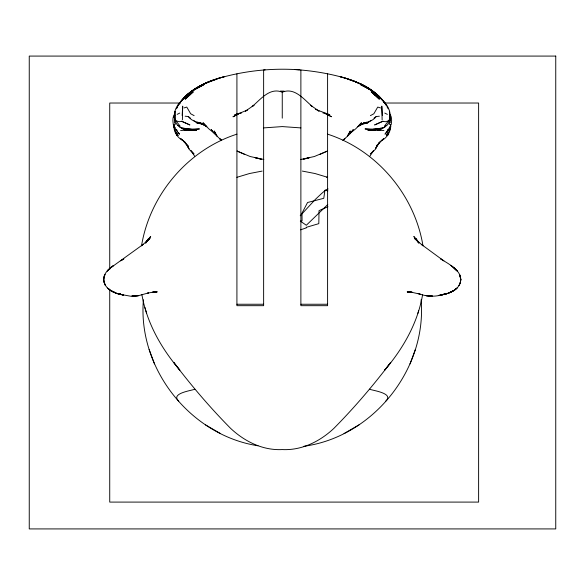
<?xml version="1.0" encoding="UTF-8"?>
<svg xmlns="http://www.w3.org/2000/svg" width="585" height="585" viewBox="0 0 585 585"><rect width="100%" height="100%" fill="white"/><g stroke="black" fill="none" stroke-linecap="round" stroke-linejoin="round"><path stroke-width="0.88" d="M390.019 114.419C392.213 117.373 391.672 121.263 391.197 124.663L389.018 124.152L390.041 122.389L390.122 115.23M182.147 115.508L182.71 106.141L182.381 119.888M382.129 119.888L381.8 106.141L382.363 115.508M143.42 299.791C137.526 368.214 190.037 435.269 257.985 445.77M383.563 138.82L381.566 140.597C387.16 137.804 390.641 131.837 390.765 125.643L388.849 128.495M180.948 138.82L182.951 140.597C177.409 137.738 173.233 131.464 174.081 125.11M141.526 245.868C149.848 194.951 187.653 150.023 236.918 134.155M422.619 294.577C417.778 322.891 403.138 348.536 384.652 370.181L390.721 362.459C373.193 385.581 354.313 407.745 333.896 428.366C319.966 441.448 301.743 450.574 282.255 449.572C262.775 450.574 244.552 441.448 230.614 428.366C210.198 407.745 191.317 385.581 173.796 362.459L179.866 370.181C161.372 348.536 146.74 322.891 141.892 294.577M303.907 446.282C372.989 436.871 427.123 369.201 421.09 299.791M388.418 132.729L387.694 135.296L388.411 133.248M417.88 313.326L418.611 310.862M390.429 125.11L390.663 126.799L389.347 130.981L386.378 135.661L387.935 132.437M174.162 117.227L174.703 115.559M173.935 117.636L174.739 115.274M410.034 363.928L415.387 349.428M459.057 285.582L460.227 282.694C458.808 287.9 453.938 290.979 449.17 292.734L454.077 290.445L456.987 288.112L454.077 290.445L456.19 288.559C452.22 292.588 446.384 294.087 440.98 295.045M389.354 120.086L389.815 118.916M176.736 129.322L176.158 130.323L179.507 134.199L178.549 132.773M459.13 285.392C465.799 272.244 449.609 264.639 440.629 258.863L443.898 260.866M389.105 130.024L390.663 126.799M377.281 145.446L375.351 149.365L370.517 153.928L373.552 150.681L369.925 156.093M387.884 129.921L385.01 134.199L388.352 130.323L390.765 125.643M376.798 146.265L375.504 148.663L379.263 142.901L376.323 146.031L381.215 141.182M177.599 106.558L176.312 108.81L177.789 106.594M178.462 105.059C184.209 95.26 194.125 88.642 204.158 83.809L195.558 88.474L187.266 94.668C197.81 85.585 210.827 79.984 224.252 76.745L218.008 78.492C244.325 70.785 272.04 67.823 299.403 69.842M389.873 117.739L390.136 120.415L389.603 121.344L390.041 122.389M174.491 114.419C172.297 117.373 172.838 121.263 173.321 124.663L175.493 124.152L174.469 122.389L174.915 121.344L174.374 120.415L175.39 120.671M145.694 243.221L148.539 238.629L145.906 242.782L150.696 236.494L145.307 242.76L150.067 238.373L141.965 245.356L143.245 244.34L110.901 267.645L113.651 265.444C108.086 269.049 101.965 275.052 104.145 282.358L103.699 279.608L104.964 274.394C100.722 282.292 107.742 290.716 115.34 292.734L110.433 290.445L107.53 288.112L110.031 290.189M180.48 102.214L179.324 103.56L185.672 96.137L192.597 90.675L185.672 96.137L183.361 98.836M300.229 215.777L315.359 199.383L321.567 193.555L325.399 190.293L327.892 190.871M109.161 269.115L107.413 270.862L110.609 267.784M327.775 204.523L306.321 225.262L300.317 221.086M182.22 99.969L186.052 96.342M187.96 94.536C195.953 87.889 205.108 82.156 215.339 79.714M379.38 116.196L376.199 116.561C372.696 121.395 366.861 122.104 361.654 123.91M342.934 140.429L349.823 133.987L353.303 129.607L350.415 133.088L355.738 128.81L361.479 122.733L357.654 126.85L364.17 122.74L358.546 126.002L366.751 122.163M383.643 138.769L378.846 142.623M383.643 127.705C393.369 122.433 391.35 108.62 383.972 102.068L386.722 105.629C376.572 89.776 357.925 81.308 340.265 76.745L346.51 78.492C329.757 73.527 312.368 70.705 294.95 69.549M360.645 124.561L367.57 122.989L371.168 120.313M374.042 118.17L376.199 116.561M343.132 139.976L344.858 138.711L343.358 139.705M179.756 113.059L177.145 114.375M253.985 105.256L252.15 106.55C260.493 99.574 269.824 87.004 282.255 92.211C294.686 87.004 304.017 99.574 312.368 106.55L310.525 105.256M253.846 105.329L245.407 111.143L246.885 110.47M386.89 125.358L384.455 126.082L389.522 119.589L389.544 111.326L389.522 119.589L388.725 120.773L385.398 121.738L382.868 121.278L374.729 124.905L382.868 121.278M385.252 126.601L379.979 130.038L367.877 130.36L375.658 130.155M121.175 260.53L123.881 258.863L120.612 260.866M344.024 433.565L359 424.885M385.8 401.083C394.195 393.274 373.31 390.67 369.413 389.186M370.393 115.64L373.859 113.761L377.727 107.062L380.506 107.94M319.82 154.433L327.468 151.04L314.313 156.531L300.683 159.486M327.922 206.717L319.022 210.644L318.818 223.645L306.189 227.368M328.083 188.94L324.916 190.315L323.776 198.3L307.534 202.52L301.992 213.167L302.072 220.925L300.485 221.32M410.158 291.476L407.869 292.449L409.807 291.63M247.63 109.943L239.66 113.227L233.093 116.759L239.66 113.227L234.746 114.733L241.568 112.949M300.58 229.832L306.408 227.843M213.569 80.291C199.873 85.11 185.555 92.818 177.796 105.629L180.56 102.09C173.138 108.613 171.149 122.44 180.867 127.705M184.004 107.94L186.783 107.062L190.659 113.761L194.125 115.64M326.613 177.153L327.534 177.357M194.863 389.252C190.959 390.67 170.293 393.398 178.71 401.083M236.874 177.321L249.481 173.533L262.146 171.083M389.12 120.671L390.136 120.415M377.493 128.934L375.029 129.534L368.93 129.468L371.475 129.343M379.138 128.532L384.074 127.333M443.942 294.123L448.351 293.209L453.031 290.899L448.351 293.209L443.781 294.16M441.053 294.994L444.52 294.299L438.297 295.513L442.355 294.686C434.443 297.151 425.887 296.441 418.202 293.538L420.293 294.204L409.909 291.864L411.562 292.076M181.65 121.278L189.789 124.905L181.65 121.278L179.12 121.738L175.792 120.773L174.988 119.589L174.966 111.326L174.988 119.589L180.063 126.082L177.628 125.358M152.948 292.076L154.601 291.864L147.581 293.136L148.444 292.924L138.404 295.696L131.903 296.083L135.252 296.09M152.283 292.193L157.292 291.864L155.53 291.718M375.687 129.548L372.996 130.031L379.416 129.585M380.17 128.751L382.861 128.276M263.63 127.903L282.255 126.587L300.88 127.903M379.124 128.956L375.029 129.534L365.179 128.949L375.029 129.534L381.025 128.612L378.349 128.832M379.299 128.963L371.212 129.409L376.565 128.978M135.098 296.09L138.404 295.696L130.579 296.207L119.991 294.299L123.457 294.994M180.597 130.499L187.127 130.104M408.981 291.718L407.218 291.864L412.228 292.193M364.082 123.274L367.57 122.989M265.115 69.842L263.63 69.937L263.63 95.721M373.179 129.256L378.276 129M280.347 91.106L284.164 91.106M377.384 130.104L383.914 130.499M180.041 103.026L109.731 103.026L109.731 269.232M384.572 103.026L478.618 103.026L478.618 502.091L109.731 502.091L109.731 290.233M429.258 296.09L432.615 296.083L426.114 295.696L429.419 296.09M236.918 304.244L263.63 304.244M300.88 304.244L327.593 304.244M188.853 130.155L196.633 130.36L184.538 130.038L179.259 126.601M186.242 129L191.339 129.256M193.035 129.343L195.58 129.468L186.527 129.417L183.493 128.612L186.162 128.832M185.094 129.585L191.514 130.031L188.823 129.548M193.35 120.313L196.948 122.989L200.428 123.274M187.946 128.978L193.299 129.409L185.211 128.963M185.138 116.196L188.311 116.561L190.469 118.17M263.828 159.486L250.204 156.531L237.042 151.04L244.691 154.433M185.394 128.956L189.489 129.534L199.339 128.949L189.489 129.534L187.017 128.934M123.53 295.045C118.126 294.087 112.291 292.588 108.32 288.559L110.433 290.445M181.65 128.276L184.341 128.751M202.856 123.91C197.65 122.104 191.814 121.395 188.311 116.561M302.372 171.083L315.03 173.533L327.644 177.321M120.729 294.16L116.166 293.209L111.479 290.899L116.166 293.209L120.568 294.123M387.365 114.375L384.754 113.059M196.948 122.989L203.873 124.561M322.949 112.949L329.772 114.733L315.417 109.373M180.436 127.333L185.372 128.532M154.711 291.63L156.641 292.449L154.352 291.476M349.179 79.714C363.621 83.801 377.976 92.072 386.049 105.059M350.832 79.882L346.108 78.448L352.375 80.401L360.799 84.152L352.375 80.401M350.941 80.291C360.689 83.041 369.625 88.481 377.186 95.136M327.593 134.155C376.864 150.023 414.663 194.951 422.992 245.868M317.633 110.47L319.103 111.143L310.672 105.329M197.767 122.163L205.964 126.002L200.341 122.74L206.856 126.85L203.032 122.733L208.779 128.81L214.095 133.088L211.207 129.607L214.688 133.987L221.576 140.429M205.511 424.885L220.486 433.565M185.664 142.623L180.875 138.769M221.159 139.705L219.66 138.711L221.386 139.976M443.342 260.53L421.273 244.34M388.352 130.323L387.775 129.322M422.546 245.356L414.443 238.373L419.204 242.76L413.822 236.494L418.611 242.782L415.979 238.629L418.823 243.221M379.102 96.949L382.29 99.969M183.295 141.182L188.195 146.031L185.255 142.901L189.006 148.663L187.712 146.265M381.149 98.836L378.839 96.137L371.921 90.675L378.839 96.137L385.193 103.56L384.038 102.214M176.582 132.437L178.14 135.661L175.171 130.981L173.745 125.643L175.186 127.779M176.626 129.921L177.584 131.347M194.586 156.093L190.966 150.681L193.993 153.928L189.16 149.365L187.237 145.446M386.912 106.558L388.199 108.81M173.745 125.643L176.158 130.323M173.855 126.799L174.63 128.415M105.38 285.392L104.284 282.694L105.461 285.582M174.696 118.916L175.164 120.086M389.983 116.071L390.583 117.636L390.019 115.976M149.131 349.428L154.484 363.928M176.107 133.248L176.824 135.296L176.1 132.729M389.778 115.274L390.583 117.636M389.807 115.559L390.356 117.227L390.063 116.276M144.912 307.527L146.63 313.326M174.542 117.037L174.644 118.287M174.388 115.23L174.447 116.276M327.593 73.842L327.593 305.684L300.88 305.684L300.88 96.342M300.88 69.937L300.88 95.721M282.255 92.211L282.255 118.163M263.63 96.342L263.63 305.684L236.918 305.684L236.918 73.842M460.819 279.608L460.366 282.358L460.863 279.462L459.547 274.394L460.819 279.608M348.09 135.062L347.548 136.071L350.305 130.989L348.09 135.062M188.173 95.092L184.787 98.302L191.222 92.35L188.173 95.092M189.847 94.916L185.145 99.231L193.35 91.786L189.847 94.916M108.503 269.839L107.209 271.023L110.616 268.025L108.503 269.839M196.977 88.313L193.715 90.141L203.873 84.679L196.977 88.313M199.2 86.741L195.58 88.774L203.697 84.342L199.2 86.741M207.58 82.361L203.712 84.152L212.136 80.401L218.402 78.448L207.58 82.361M309.253 157.745L303.242 159.193L309.253 157.745M446.794 293.721L441.785 294.745L446.794 293.721M409.968 291.557L408.301 291.871L409.968 291.608M555.75 56.08L29.25 56.08L29.25 528.92L555.75 528.92L555.75 56.08M156.21 291.871L154.542 291.608L156.21 291.871M122.726 294.745L117.724 293.721L122.726 294.745M261.268 159.193L255.257 157.745L261.268 159.193M366.188 86.748L360.353 83.809L368.959 88.474L377.245 94.668L366.188 86.748M327.132 114.389L324.858 113.227L331.424 116.759L327.132 114.389M367.541 88.313L360.645 84.679L370.795 90.141L367.541 88.313M365.311 86.741L360.813 84.342L368.938 88.774L365.311 86.741M451.664 266.043L450.859 265.444L453.609 267.645L451.664 266.043M456.007 269.839L453.901 268.025L457.309 271.023L456.007 269.839M374.663 94.916L371.168 91.786L379.365 99.231L374.663 94.916M376.338 95.092L373.288 92.35L379.723 98.302L376.338 95.092M455.357 269.115L453.901 267.784L457.097 270.862L455.357 269.115M216.428 135.062L214.205 130.989L216.962 136.071L216.428 135.062"/></g></svg>
